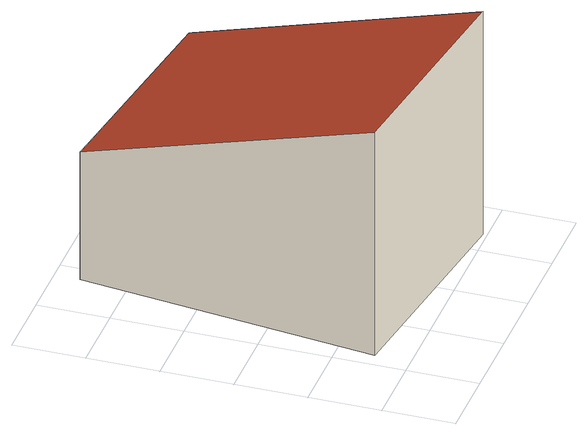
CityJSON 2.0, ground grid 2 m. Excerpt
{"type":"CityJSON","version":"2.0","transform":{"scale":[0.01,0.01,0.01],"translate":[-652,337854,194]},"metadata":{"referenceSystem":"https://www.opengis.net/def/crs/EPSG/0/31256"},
"CityObjects":{
"building1":{"type":"Building","attributes":{"description":"This is a single-part building","name":"GroundSurface","_part_number":"0","_geometry_name":"surfaceMember","area":"53.02","tile_name":"098075","soilThermalConductivity_200m_label":"durchschnittliche konduktive Wärmeleitfähigkeit (1.8-1.99 W/m/K)","soilThermalConductivity_200m_class":"2","soilThermalConductivity_200m":"1.880635","soilThermalConductivity_100m_label":"durchschnittliche konduktive Wärmeleitfähigkeit (1.8-1.99 W/m/K)","soilThermalConductivity_100m_class":"2","soilThermalConductivity_100m":"1.810623","soilThermalConductivity_30m_label":"durchschnittliche konduktive Wärmeleitfähigkeit (1.8-1.99 W/m/K)","soilThermalConductivity_30m_class":"2","soilThermalConductivity_30m":"1.898743","soilThermalConductivity_10m_label":"durchschnittliche konduktive Wärmeleitfähigkeit (1.8-1.99 W/m/K)","soilThermalConductivity_10m_class":"2","soilThermalConductivity_10m":"1.906269","roofHeight":"201.68","nrg_epc_primaryEnergyDemandClass_s1":"N/A","nrg_epc_primaryEnergyDemandClass":"N/A","nrg_epc_heatingDemandClass_s1":"N/A","nrg_epc_heatingDemandClass":"N/A","nrg_epc_co2EmissionsClass_s1":"N/A","nrg_epc_co2EmissionsClass":"N/A","lowestRaingutterHeight":"198.68","lod2Volume":"284.174","lod1Volume":"205.717","heatPumpAuthorisation":"Bewilligungspflicht","groundwaterThermalPotential_label":"1 kW bis < 5 kW","groundwaterThermalPotential_info":"Betrieb von Kleinanlagen nach Prüfung der lokalen Verhältnisse möglich.","groundwaterThermalPotential_class":"2","groundHeight":"194.68","footprintHeight":"194.5","footprintArea":"53.02","district":"12","block":"12066003","bezug":"030065","function":"Building","roofType":"Pultdach"},"geometry":[{"type":"Solid","lod":"2","boundaries":[[[[0,1,2,3]],[[4,0,3,5]],[[6,7,8,9]],[[7,4,5,8]],[[5,3,2,10,9,8]],[[11,1,0,4,7,6]],[[11,6,9,10]],[[1,11,10,2]]]],"semantics":{"surfaces":[{"type":"WallSurface"},{"type":"GroundSurface"},{"type":"RoofSurface","description":"This is a roof surface","ridgeHeight":"201.31","raingutterHeight":"198.39","inclination":"70.79","azimuth":"7.83","area":"56.145"}],"values":[[0,0,0,0,1,2,0,0]]}}]}
},
"vertices":[
[201,924,439],[776,840,441],[776,840,50],[201,924,50],[154,931,439],[154,931,50],[677,12,731],[44,99,731],[44,99,50],[677,12,50],[775,830,50],[775,830,444]
]}
